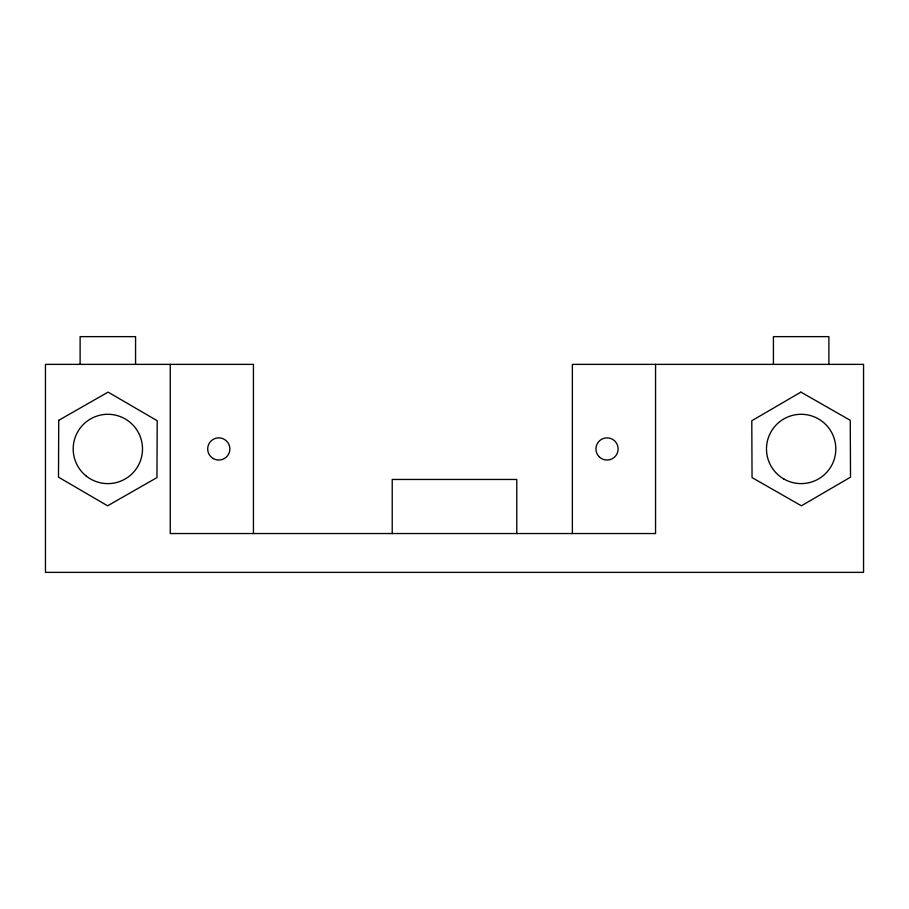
<?xml version="1.0" encoding="UTF-8"?>
<svg xmlns="http://www.w3.org/2000/svg" width="909" height="909" viewBox="0 0 909 909"><rect width="100%" height="100%" fill="white"/><g stroke="black" fill="none" stroke-linecap="round" stroke-linejoin="round"><path stroke-width="1.36" d="M828.883 364.373L828.883 336.637L773.423 336.637L773.423 364.373M655.559 364.373L655.559 533.538L170.244 533.538L170.244 364.373M572.363 533.538L572.363 364.373L863.55 364.373L863.55 572.363L45.45 572.363L45.45 364.373L253.441 364.373L253.441 533.538M516.778 533.538L516.778 479.463L392.222 479.463L392.222 533.538M135.577 364.373L135.577 336.637L80.117 336.637L80.117 364.373M58.744 420.31L58.483 477.157L107.592 505.802L156.95 477.6L157.212 420.742L108.103 392.109L58.744 420.31M800.897 392.109L751.788 420.753L752.05 477.6L801.408 505.802L850.517 477.157L850.256 420.31L800.897 392.109M213.229 458.556A11.09 11.09 0 0 0 229.875 448.955A11.09 11.09 0 0 0 213.229 439.342A11.09 11.09 0 0 0 213.229 458.556M599.179 456.795A11.09 11.09 0 0 0 617.745 451.83A11.09 11.09 0 0 0 604.155 438.24A11.09 11.09 0 0 0 599.179 456.795M86.037 475.896A34.667 34.667 0 0 0 142.088 454.375A34.667 34.667 0 0 0 95.422 416.595A34.667 34.667 0 0 0 86.037 475.896M783.819 478.975A34.667 34.667 0 0 0 835.814 448.955A34.667 34.667 0 0 0 783.819 418.935A34.667 34.667 0 0 0 783.819 478.975"/></g></svg>
